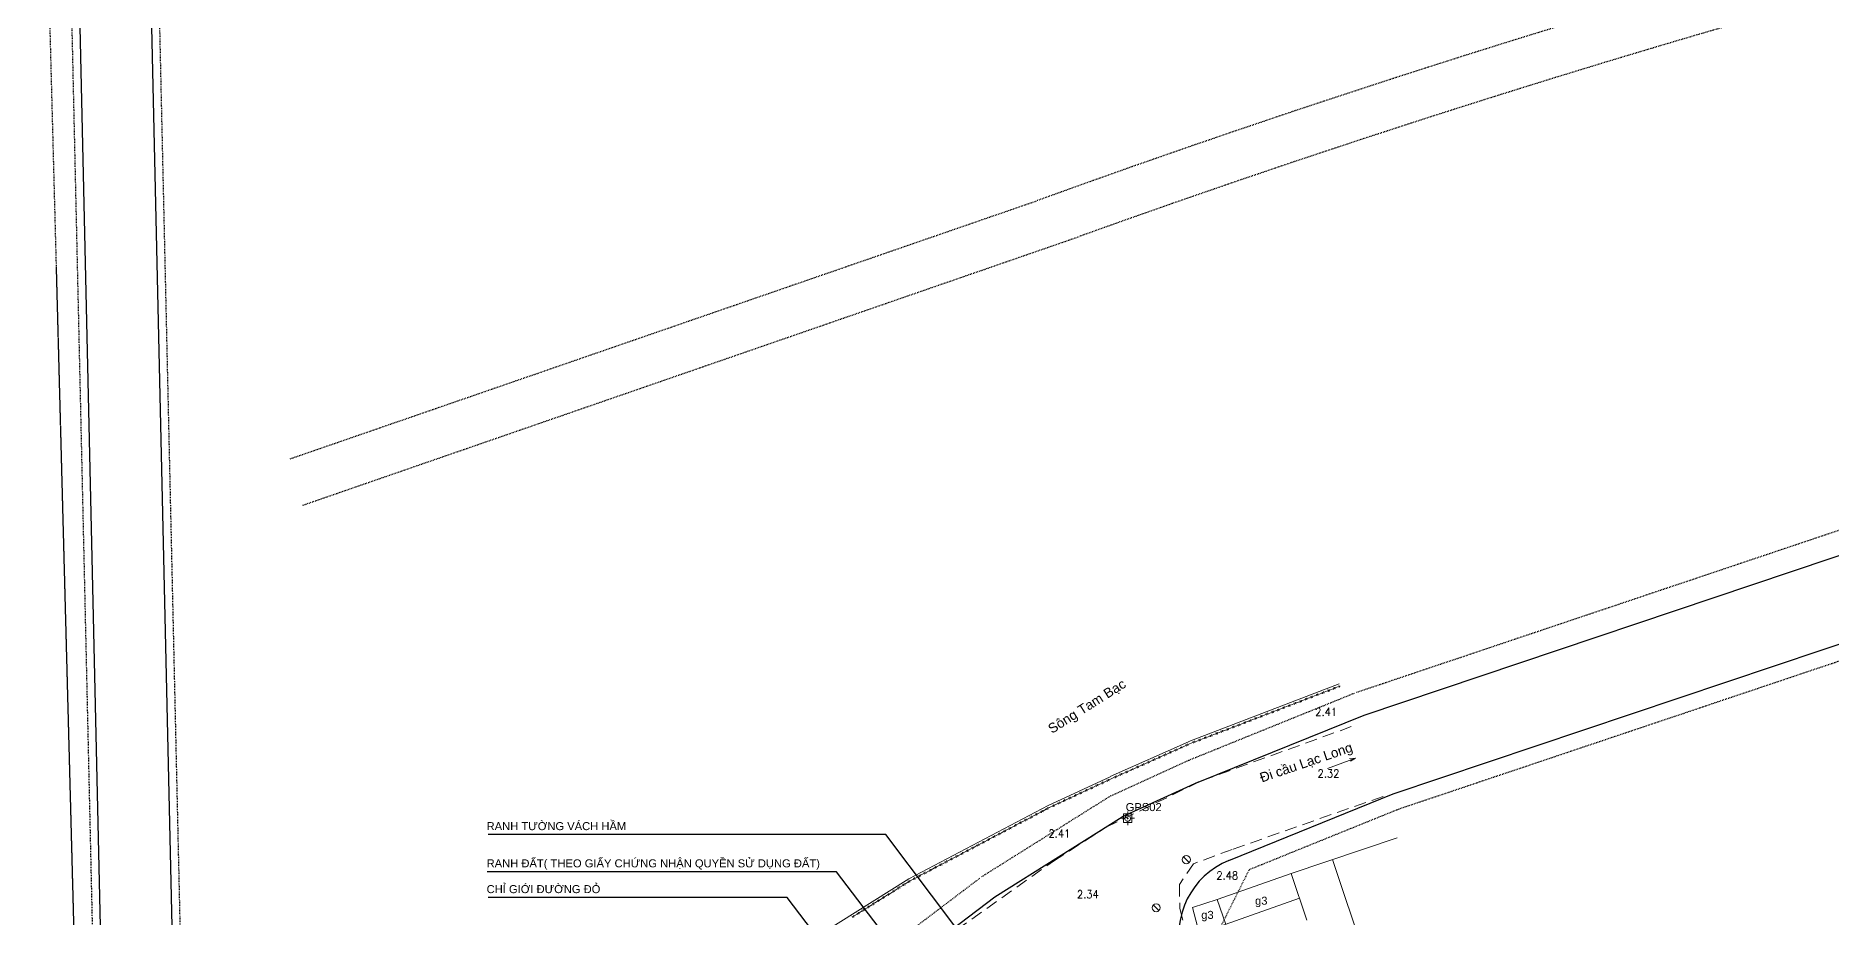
# Model space of a CAD drawing. Header units: millimetres. Extents: x 583747 to 596416, y 2304962 to 2309584.
# Drawn here: x 595543 to 595767.3, y 2307350.4 to 2307460.5 of the extents above; entities that cross this region are included whole.
import ezdxf
from ezdxf.enums import TextEntityAlignment as Align
from ezdxf.xclip import XClip

# ---------------------------------------------------------------- set-up
doc = ezdxf.new("R2010")
doc.units = ezdxf.units.MM
doc.linetypes.add('DASHDOT', pattern=[1, 0.5, -0.25, 0, -0.25])
doc.linetypes.add('{Long Duong}', pattern=[2.3, 1.5, -0.8])
doc.layers.add('A-PLOT LINE', color=6, linetype='DASHDOT')
doc.layers.add('AFP-KERB-LINE', color=2, linetype='Continuous')
for name, color, linetype, lineweight in [('Code Cao do', 7, 'Continuous', 0), ('Duong RG Thua', 7, 'Continuous', 0), ('Ghi chu nha', 7, 'Continuous', 0), ('Ghi chu SH diem do cao', 7, 'Continuous', 0), ('KT-Chu viet', 255, 'Continuous', 20), ('KT-DV2', 7, 'Continuous', 15), ('KT-NEN', 250, 'Continuous', 0), ('Level 63', 7, 'Continuous', 0), ('Long Duong_ Phan Cach chat lieu rair mat', 7, 'Continuous', 0)]:
    doc.layers.add(name, color=color, linetype=linetype, lineweight=lineweight)
doc.styles.add('font unicode ccu', font='arial.ttf')
doc.styles.get("Standard").update_dxf_attribs({"font": 'arial.ttf'})
doc.styles.add('Style-.VnArial', font='')
doc.styles.add('Style-STANDARD', font='STANDARD.shx')
doc.styles.get('Style-.VnArial').set_extended_font_data('.VnArial')
doc.dimstyles.new('ISO-25', dxfattribs={"dimtxt": 2.5, "dimasz": 2.5, "dimexe": 1.25, "dimexo": 0.625, "dimtad": 1, "dimtxsty": 'Standard', "dimcen": 2.5, "dimadec": 0, "dimazin": 0, "dimtfac": 1, "dimtmove": 0, "dimatfit": 3, "dimfxl": 0, "dimarcsym": 0})

# ---------------------------------------------------------------- blocks, each defined once
blk = doc.blocks.new('KV1_2')
at = {"layer": 'Ghi chu SH diem do cao', "color": 1, "linetype": 'Continuous', "lineweight": 0}
for p, q in [((-7.1, 0), (-11.8, 0)), ((0, 12.3), (0, 7.1)), ((11.8, 0), (7.1, 0)), ((0, -7.1), (0, -12.2))]:
    blk.add_line(p, q, dxfattribs=at)
for start, end in [(0, 180), (180, 0)]:
    blk.add_arc((0, 0), 7.07, start, end, dxfattribs=at)
blk.add_point((0, 0), dxfattribs=at)
blk = doc.blocks.new('MT_TN')
at = {"layer": 'Duong RG Thua', "color": 7, "lineweight": 0}
for q in [(-3.51, -1.29), (-0.72, -0.08), (-0.6, -0.41)]:
    blk.add_line((0, 0), q, dxfattribs=at)
blk = doc.blocks.new('*U30')
at = {"layer": 'Level 63', "linetype": 'Continuous', "lineweight": 0}
for points in [[(-5, 18), (-7, 24, 1), (6, -24), (5, -18, -1)], [(-6, 0, 1), (6, 0, 1)]]:
    blk.add_hatch(color=7, dxfattribs=at).paths.add_polyline_path(points)
at = {"layer": 'Level 63', "color": 7, "linetype": 'Continuous', "lineweight": 13}
for p, q in [((-167, 0), (-106, 0)), ((-106, 106), (-106, -106)), ((106, 106), (-106, 106)), ((1, 166), (1, 106)), ((106, -106), (106, 106)), ((106, 0), (167, 0)), ((-106, -106), (106, -106)), ((0, -106), (0, -166))]:
    blk.add_line(p, q, dxfattribs=at)
blk = doc.blocks.new('*U31')
at = {"layer": 'Level 63', "linetype": 'Continuous', "lineweight": 0, "extrusion": (0, 0, -1)}
blk.add_hatch(color=7, dxfattribs=at).paths.add_polyline_path([(5, 18), (7, 24, 1), (-6, -24), (-5, -18, -1)])
at = {"layer": 'Level 63', "color": 7, "linetype": 'Continuous', "lineweight": 13}
blk.add_blockref('*U30', (0, 0), dxfattribs=at)
blk = doc.blocks.new('wwww1')
at = {"layer": 'Duong RG Thua', "color": 3, "lineweight": 0}
for p, q in [((595686.9, 2307372.33), (595705.7, 2307379.55)), ((595677.09, 2307367.96), (595686.89, 2307372.32)), ((595669.34, 2307364.35), (595677.09, 2307367.95)), ((595651.93, 2307355.2), (595669.32, 2307364.35)), ((595634.11, 2307344.03), (595651.91, 2307355.18))]:
    blk.add_line(p, q, dxfattribs=at)
at = {"layer": 'Duong RG Thua', "color": 7, "linetype": 'Continuous', "lineweight": 0}
for p, q in [((595703.04, 2307378.33), (595702.91, 2307378.03)), ((595703.11, 2307378.23), (595703.53, 2307378.39)), ((595703.53, 2307378.51), (595703.82, 2307378.38)), ((595703.74, 2307378.59), (595703.61, 2307378.3)), ((595703.81, 2307378.5), (595704.23, 2307378.66)), ((595704.23, 2307378.78), (595704.52, 2307378.65)), ((595704.44, 2307378.86), (595704.31, 2307378.57)), ((595704.51, 2307378.77), (595704.93, 2307378.93)), ((595704.93, 2307379.05), (595705.22, 2307378.92)), ((595705.14, 2307379.13), (595705.01, 2307378.84)), ((595705.21, 2307379.04), (595705.63, 2307379.2)), ((595705.63, 2307379.32), (595705.82, 2307379.24)), ((595705.79, 2307379.3), (595705.71, 2307379.11)), ((595697.23, 2307376.09), (595697.52, 2307375.96)), ((595697.44, 2307376.17), (595697.31, 2307375.88)), ((595697.51, 2307376.08), (595697.93, 2307376.24)), ((595697.93, 2307376.36), (595698.22, 2307376.23)), ((595698.14, 2307376.44), (595698.01, 2307376.15)), ((595698.21, 2307376.35), (595698.63, 2307376.51)), ((595698.63, 2307376.63), (595698.92, 2307376.5)), ((595698.84, 2307376.71), (595698.71, 2307376.42)), ((595698.91, 2307376.62), (595699.33, 2307376.78)), ((595699.33, 2307376.9), (595699.62, 2307376.77)), ((595699.54, 2307376.98), (595699.41, 2307376.69)), ((595699.61, 2307376.89), (595700.03, 2307377.05)), ((595700.03, 2307377.17), (595700.32, 2307377.04)), ((595700.24, 2307377.25), (595700.11, 2307376.96)), ((595700.31, 2307377.16), (595700.73, 2307377.32)), ((595700.73, 2307377.44), (595701.02, 2307377.31)), ((595700.94, 2307377.52), (595700.81, 2307377.23)), ((595701.01, 2307377.43), (595701.43, 2307377.59)), ((595701.43, 2307377.71), (595701.72, 2307377.58)), ((595701.64, 2307377.79), (595701.51, 2307377.5)), ((595701.71, 2307377.7), (595702.13, 2307377.86)), ((595702.13, 2307377.98), (595702.42, 2307377.85)), ((595702.34, 2307378.06), (595702.21, 2307377.77)), ((595702.41, 2307377.96), (595702.83, 2307378.13)), ((595702.83, 2307378.25), (595703.12, 2307378.12)), ((595691.21, 2307373.66), (595691.63, 2307373.82)), ((595691.63, 2307373.94), (595691.92, 2307373.81)), ((595691.84, 2307374.02), (595691.71, 2307373.73)), ((595691.91, 2307373.93), (595692.33, 2307374.09)), ((595692.33, 2307374.21), (595692.62, 2307374.08)), ((595692.54, 2307374.29), (595692.41, 2307374)), ((595692.61, 2307374.2), (595693.03, 2307374.36)), ((595693.03, 2307374.48), (595693.32, 2307374.35)), ((595693.24, 2307374.56), (595693.11, 2307374.27)), ((595693.31, 2307374.47), (595693.73, 2307374.63)), ((595693.73, 2307374.75), (595694.02, 2307374.62)), ((595693.94, 2307374.83), (595693.81, 2307374.54)), ((595694.01, 2307374.74), (595694.43, 2307374.9)), ((595694.43, 2307375.02), (595694.72, 2307374.89)), ((595694.64, 2307375.1), (595694.51, 2307374.81)), ((595694.71, 2307375.01), (595695.13, 2307375.17)), ((595695.13, 2307375.29), (595695.42, 2307375.16)), ((595695.34, 2307375.37), (595695.21, 2307375.08)), ((595695.41, 2307375.28), (595695.83, 2307375.44)), ((595695.83, 2307375.56), (595696.12, 2307375.43)), ((595696.04, 2307375.64), (595695.91, 2307375.35)), ((595696.11, 2307375.54), (595696.53, 2307375.71)), ((595696.53, 2307375.83), (595696.82, 2307375.7)), ((595696.74, 2307375.91), (595696.61, 2307375.62)), ((595696.81, 2307375.81), (595697.23, 2307375.97)), ((595685.84, 2307371.65), (595686.13, 2307371.54)), ((595686.04, 2307371.74), (595685.93, 2307371.45)), ((595686.12, 2307371.65), (595686.53, 2307371.84)), ((595686.52, 2307371.96), (595686.82, 2307371.84)), ((595686.73, 2307372.05), (595686.61, 2307371.75)), ((595686.81, 2307371.96), (595687.01, 2307372.05)), ((595687.01, 2307372.05), (595687.43, 2307372.21)), ((595687.42, 2307372.33), (595687.72, 2307372.2)), ((595687.64, 2307372.41), (595687.51, 2307372.12)), ((595687.71, 2307372.32), (595688.13, 2307372.48)), ((595688.13, 2307372.6), (595688.42, 2307372.47)), ((595688.34, 2307372.68), (595688.21, 2307372.39)), ((595688.41, 2307372.59), (595688.83, 2307372.75)), ((595688.83, 2307372.87), (595689.12, 2307372.74)), ((595689.04, 2307372.95), (595688.91, 2307372.66)), ((595689.11, 2307372.86), (595689.53, 2307373.02)), ((595689.53, 2307373.14), (595689.82, 2307373.01)), ((595689.74, 2307373.22), (595689.61, 2307372.93)), ((595689.81, 2307373.13), (595690.23, 2307373.29)), ((595690.23, 2307373.41), (595690.52, 2307373.28)), ((595690.44, 2307373.49), (595690.31, 2307373.2)), ((595690.51, 2307373.39), (595690.93, 2307373.56)), ((595690.93, 2307373.68), (595691.22, 2307373.55)), ((595691.14, 2307373.76), (595691.01, 2307373.46)), ((595680.64, 2307369.21), (595681.05, 2307369.39)), ((595681.04, 2307369.51), (595681.34, 2307369.4)), ((595681.25, 2307369.6), (595681.13, 2307369.31)), ((595681.33, 2307369.52), (595681.74, 2307369.7)), ((595681.73, 2307369.82), (595682.02, 2307369.7)), ((595681.93, 2307369.91), (595681.82, 2307369.61)), ((595682.01, 2307369.82), (595682.42, 2307370)), ((595682.41, 2307370.12), (595682.71, 2307370.01)), ((595682.62, 2307370.22), (595682.5, 2307369.92)), ((595682.7, 2307370.13), (595683.11, 2307370.31)), ((595683.1, 2307370.43), (595683.39, 2307370.31)), ((595683.3, 2307370.52), (595683.19, 2307370.22)), ((595683.38, 2307370.43), (595683.79, 2307370.62)), ((595683.78, 2307370.73), (595684.08, 2307370.62)), ((595683.99, 2307370.83), (595683.87, 2307370.53)), ((595684.07, 2307370.74), (595684.48, 2307370.92)), ((595684.47, 2307371.04), (595684.76, 2307370.93)), ((595684.67, 2307371.13), (595684.56, 2307370.83)), ((595684.75, 2307371.04), (595685.16, 2307371.23)), ((595685.15, 2307371.35), (595685.45, 2307371.23)), ((595685.36, 2307371.44), (595685.24, 2307371.14)), ((595685.44, 2307371.35), (595685.85, 2307371.53)), ((595675.58, 2307366.92), (595675.99, 2307367.11)), ((595675.98, 2307367.23), (595676.28, 2307367.12)), ((595676.18, 2307367.33), (595676.07, 2307367.03)), ((595676.26, 2307367.24), (595676.67, 2307367.43)), ((595676.66, 2307367.55), (595676.96, 2307367.44)), ((595676.86, 2307367.64), (595676.75, 2307367.34)), ((595676.94, 2307367.56), (595677.22, 2307367.68)), ((595677.22, 2307367.68), (595677.63, 2307367.87)), ((595677.62, 2307367.99), (595677.91, 2307367.87)), ((595677.82, 2307368.08), (595677.71, 2307367.78)), ((595677.9, 2307367.99), (595678.31, 2307368.17)), ((595678.3, 2307368.29), (595678.6, 2307368.18)), ((595678.51, 2307368.38), (595678.39, 2307368.09)), ((595678.59, 2307368.29), (595679, 2307368.48)), ((595678.99, 2307368.6), (595679.28, 2307368.48)), ((595679.19, 2307368.69), (595679.08, 2307368.39)), ((595679.27, 2307368.6), (595679.68, 2307368.78)), ((595679.67, 2307368.9), (595679.97, 2307368.79)), ((595679.88, 2307368.99), (595679.76, 2307368.7)), ((595679.96, 2307368.9), (595680.37, 2307369.09)), ((595680.36, 2307369.21), (595680.65, 2307369.09)), ((595680.56, 2307369.3), (595680.45, 2307369)), ((595670.82, 2307364.71), (595671.23, 2307364.9)), ((595671.22, 2307365.02), (595671.52, 2307364.91)), ((595671.42, 2307365.12), (595671.31, 2307364.82)), ((595671.5, 2307365.03), (595671.91, 2307365.22)), ((595671.9, 2307365.34), (595672.2, 2307365.23)), ((595672.1, 2307365.43), (595671.99, 2307365.13)), ((595672.18, 2307365.34), (595672.59, 2307365.53)), ((595672.58, 2307365.65), (595672.88, 2307365.54)), ((595672.78, 2307365.75), (595672.67, 2307365.45)), ((595672.86, 2307365.66), (595673.27, 2307365.85)), ((595673.26, 2307365.97), (595673.56, 2307365.86)), ((595673.46, 2307366.06), (595673.35, 2307365.76)), ((595673.54, 2307365.98), (595673.95, 2307366.17)), ((595673.94, 2307366.28), (595674.24, 2307366.18)), ((595674.14, 2307366.38), (595674.03, 2307366.08)), ((595674.22, 2307366.29), (595674.63, 2307366.48)), ((595674.62, 2307366.6), (595674.92, 2307366.49)), ((595674.82, 2307366.7), (595674.71, 2307366.4)), ((595674.9, 2307366.61), (595675.31, 2307366.8)), ((595675.3, 2307366.92), (595675.6, 2307366.81)), ((595675.5, 2307367.01), (595675.39, 2307366.71)), ((595666.59, 2307362.7), (595666.5, 2307362.39)), ((595666.68, 2307362.61), (595667.07, 2307362.82)), ((595667.06, 2307362.94), (595667.36, 2307362.85)), ((595667.26, 2307363.05), (595667.16, 2307362.74)), ((595667.34, 2307362.96), (595667.74, 2307363.17)), ((595667.72, 2307363.29), (595668.02, 2307363.2)), ((595667.92, 2307363.4), (595667.82, 2307363.09)), ((595668, 2307363.31), (595668.4, 2307363.52)), ((595668.38, 2307363.64), (595668.69, 2307363.55)), ((595668.58, 2307363.75), (595668.49, 2307363.44)), ((595668.67, 2307363.66), (595669.07, 2307363.87)), ((595669.05, 2307363.99), (595669.35, 2307363.9)), ((595669.25, 2307364.09), (595669.15, 2307363.79)), ((595669.33, 2307364.01), (595669.46, 2307364.08)), ((595669.46, 2307364.08), (595669.87, 2307364.27)), ((595669.86, 2307364.39), (595670.16, 2307364.28)), ((595670.06, 2307364.48), (595669.95, 2307364.18)), ((595670.14, 2307364.4), (595670.55, 2307364.59)), ((595670.54, 2307364.7), (595670.84, 2307364.6)), ((595670.74, 2307364.8), (595670.63, 2307364.5)), ((595662.03, 2307360.17), (595662.43, 2307360.38)), ((595662.41, 2307360.5), (595662.71, 2307360.4)), ((595662.61, 2307360.6), (595662.52, 2307360.3)), ((595662.69, 2307360.52), (595663.09, 2307360.73)), ((595663.07, 2307360.85), (595663.38, 2307360.75)), ((595663.27, 2307360.95), (595663.18, 2307360.65)), ((595663.36, 2307360.87), (595663.76, 2307361.08)), ((595663.74, 2307361.2), (595664.04, 2307361.1)), ((595663.94, 2307361.3), (595663.84, 2307361)), ((595664.02, 2307361.22), (595664.42, 2307361.43)), ((595664.4, 2307361.55), (595664.71, 2307361.45)), ((595664.6, 2307361.65), (595664.51, 2307361.35)), ((595664.68, 2307361.57), (595665.08, 2307361.78)), ((595665.07, 2307361.89), (595665.37, 2307361.8)), ((595665.26, 2307362), (595665.17, 2307361.7)), ((595665.35, 2307361.92), (595665.75, 2307362.13)), ((595665.73, 2307362.24), (595666.03, 2307362.15)), ((595665.93, 2307362.35), (595665.83, 2307362.04)), ((595666.01, 2307362.26), (595666.41, 2307362.47)), ((595666.39, 2307362.59), (595666.7, 2307362.5)), ((595657.96, 2307358.16), (595657.87, 2307357.85)), ((595658.05, 2307358.07), (595658.45, 2307358.28)), ((595658.43, 2307358.4), (595658.73, 2307358.31)), ((595658.63, 2307358.51), (595658.53, 2307358.2)), ((595658.71, 2307358.42), (595659.11, 2307358.63)), ((595659.09, 2307358.75), (595659.4, 2307358.66)), ((595659.29, 2307358.86), (595659.2, 2307358.55)), ((595659.38, 2307358.77), (595659.77, 2307358.98)), ((595659.76, 2307359.1), (595660.06, 2307359.01)), ((595659.96, 2307359.2), (595659.86, 2307358.9)), ((595660.04, 2307359.12), (595660.44, 2307359.33)), ((595660.42, 2307359.45), (595660.72, 2307359.35)), ((595660.62, 2307359.55), (595660.52, 2307359.25)), ((595660.7, 2307359.47), (595661.1, 2307359.68)), ((595661.08, 2307359.8), (595661.39, 2307359.7)), ((595661.28, 2307359.9), (595661.19, 2307359.6)), ((595661.37, 2307359.82), (595661.76, 2307360.03)), ((595661.75, 2307360.15), (595662.05, 2307360.05)), ((595661.95, 2307360.25), (595661.85, 2307359.95)), ((595653.78, 2307355.96), (595654.09, 2307355.86)), ((595653.98, 2307356.06), (595653.89, 2307355.76)), ((595654.07, 2307355.98), (595654.46, 2307356.19)), ((595654.45, 2307356.31), (595654.75, 2307356.21)), ((595654.65, 2307356.41), (595654.55, 2307356.11)), ((595654.73, 2307356.33), (595655.13, 2307356.54)), ((595655.11, 2307356.66), (595655.41, 2307356.56)), ((595655.31, 2307356.76), (595655.21, 2307356.46)), ((595655.39, 2307356.68), (595655.79, 2307356.89)), ((595655.77, 2307357), (595656.08, 2307356.91)), ((595655.97, 2307357.11), (595655.88, 2307356.81)), ((595656.06, 2307357.03), (595656.45, 2307357.24)), ((595656.44, 2307357.35), (595656.74, 2307357.26)), ((595656.64, 2307357.46), (595656.54, 2307357.15)), ((595656.72, 2307357.38), (595657.12, 2307357.58)), ((595657.1, 2307357.7), (595657.4, 2307357.61)), ((595657.3, 2307357.81), (595657.21, 2307357.5)), ((595657.38, 2307357.72), (595657.78, 2307357.93)), ((595657.76, 2307358.05), (595658.07, 2307357.96)), ((595649.88, 2307353.69), (595650.19, 2307353.62)), ((595650.07, 2307353.81), (595650, 2307353.5)), ((595650.16, 2307353.73), (595650.54, 2307353.97)), ((595650.52, 2307354.09), (595650.83, 2307354.02)), ((595650.71, 2307354.21), (595650.64, 2307353.9)), ((595650.8, 2307354.13), (595651.18, 2307354.37)), ((595651.15, 2307354.49), (595651.46, 2307354.41)), ((595651.34, 2307354.61), (595651.27, 2307354.3)), ((595651.43, 2307354.53), (595651.81, 2307354.77)), ((595651.79, 2307354.88), (595652.1, 2307354.81)), ((595651.98, 2307355), (595651.91, 2307354.69)), ((595652.07, 2307354.93), (595652.47, 2307355.14)), ((595652.07, 2307354.93), (595652.07, 2307354.93)), ((595652.46, 2307355.26), (595652.76, 2307355.16)), ((595652.65, 2307355.36), (595652.56, 2307355.06)), ((595652.74, 2307355.28), (595653.14, 2307355.49)), ((595653.12, 2307355.61), (595653.42, 2307355.51)), ((595653.32, 2307355.71), (595653.22, 2307355.41)), ((595653.4, 2307355.63), (595653.8, 2307355.84)), ((595646.26, 2307351.42), (595646.19, 2307351.11)), ((595646.35, 2307351.34), (595646.73, 2307351.58)), ((595646.7, 2307351.7), (595647.01, 2307351.63)), ((595646.9, 2307351.82), (595646.82, 2307351.51)), ((595646.98, 2307351.74), (595647.37, 2307351.98)), ((595647.34, 2307352.1), (595647.65, 2307352.03)), ((595647.53, 2307352.22), (595647.46, 2307351.91)), ((595647.62, 2307352.14), (595648, 2307352.38)), ((595647.98, 2307352.5), (595648.29, 2307352.42)), ((595648.17, 2307352.61), (595648.09, 2307352.3)), ((595648.26, 2307352.54), (595648.64, 2307352.78)), ((595648.61, 2307352.89), (595648.92, 2307352.82)), ((595648.8, 2307353.01), (595648.73, 2307352.7)), ((595648.89, 2307352.94), (595649.27, 2307353.17)), ((595649.25, 2307353.29), (595649.56, 2307353.22)), ((595649.44, 2307353.41), (595649.37, 2307353.1)), ((595649.53, 2307353.33), (595649.91, 2307353.57)), ((595644.8, 2307350.5), (595645.11, 2307350.43)), ((595644.99, 2307350.62), (595644.92, 2307350.31)), ((595645.08, 2307350.55), (595645.46, 2307350.79)), ((595645.43, 2307350.9), (595645.74, 2307350.83)), ((595645.62, 2307351.02), (595645.55, 2307350.71)), ((595645.71, 2307350.94), (595646.09, 2307351.18)), ((595646.07, 2307351.3), (595646.38, 2307351.23))]:
    blk.add_line(p, q, dxfattribs=at)
at = {"layer": 'Duong RG Thua', "color": 7, "lineweight": 0}
for p, q in [((595712.95, 2307360.3), (595699.69, 2307355.85)), ((595686.25, 2307357.93), (595686.95, 2307357.22)), ((595704.88, 2307357.59), (595709.05, 2307345.17)), ((595699.69, 2307355.85), (595690.47, 2307352.59)), ((595699.69, 2307355.85), (595701.65, 2307350.02)), ((595682.47, 2307351.93), (595683.18, 2307351.22)), ((595700.73, 2307352.75), (595686.74, 2307347.8)), ((595690.47, 2307352.59), (595687.38, 2307351.59)), ((595687.38, 2307351.59), (595688.22, 2307348.45)), ((595690.47, 2307352.59), (595691.52, 2307349.49))]:
    blk.add_line(p, q, dxfattribs=at)
for centre in [(595686.6, 2307357.58), (595682.83, 2307351.58)]:
    blk.add_circle(centre, 0.5, dxfattribs=at)
at = {"layer": 'Long Duong_ Phan Cach chat lieu rair mat', "color": 4, "linetype": '{Long Duong}', "lineweight": 0}
for p, q in [((595688.5, 2307367.44), (595707.53, 2307374.32)), ((595676.6, 2307361.64), (595688.5, 2307367.44)), ((595711.21, 2307365.49), (595692.31, 2307358.85)), ((595670.02, 2307357.4), (595676.6, 2307361.64)), ((595692.31, 2307358.85), (595687.51, 2307357.08)), ((595656.02, 2307347.5), (595670.02, 2307357.4)), ((595687.51, 2307357.08), (595685.73, 2307354.49)), ((595685.73, 2307354.49), (595685.8, 2307351.48)), ((595685.8, 2307351.48), (595687.37, 2307344.97))]:
    blk.add_line(p, q, dxfattribs=at)
at = {"layer": 'Duong RG Thua', "color": 7, "lineweight": 0, "rotation": 359.9973000000001}
blk.add_blockref('MT_TN', (595707.73, 2307370.28), dxfattribs=at)
at = {"layer": 'Ghi chu SH diem do cao', "color": 1, "linetype": 'Continuous', "lineweight": 0, "xscale": 0.05, "yscale": 0.05, "zscale": 0.05, "rotation": 359.9972999999998}
blk.add_blockref('KV1_2', (595679.27, 2307362.75), dxfattribs=at)
at = {"layer": 'Level 63', "color": 7, "linetype": 'Continuous', "lineweight": 13, "ltscale": 0.01, "xscale": 0.0050890997707656, "yscale": 0.0050890997707656, "zscale": 0.0050890997707656}
blk.add_blockref('*U31', (595679.27, 2307362.75), dxfattribs=at)
at = {"layer": 'Code Cao do', "color": 6, "linetype": 'Continuous', "lineweight": 0, "style": 'Style-STANDARD'}
for s, p in [('2.41', (595702.71, 2307376.04)), ('2.32', (595703, 2307368.34)), ('2.41', (595669.37, 2307360.83)), ('2.48', (595690.35, 2307355.59)), ('2.34', (595672.93, 2307353.25))]:
    blk.add_text(s, height=1, rotation=359.9973, dxfattribs=at).set_placement(p, align=Align.MIDDLE_LEFT)
at = {"layer": 'Ghi chu nha', "color": 7, "linetype": 'Continuous', "lineweight": 0, "style": 'Style-.VnArial'}
for s, height, rotation, p in [('S«ng Tam B¹c', 1.2, 32.3299, (595674.17, 2307376.76)), ('GPS02', 1, 359.9973, (595681.27, 2307364.15)), ('g3', 1, 359.9973, (595695.96, 2307352.45)), ('g3', 1, 359.9973, (595689.24, 2307350.68))]:
    blk.add_text(s, height=height, rotation=rotation, dxfattribs=at).set_placement(p, align=Align.MIDDLE_CENTER)
at = {"layer": 'Ghi chu nha', "color": 7, "linetype": 'Continuous', "lineweight": 0, "insert": (595701.63, 2307369.57), "char_height": 1.2, "attachment_point": 5, "rotation": 18.8459, "line_spacing_factor": 0.6, "style": 'Style-.VnArial'}
blk.add_mtext('§i cÇu L¹c Long', dxfattribs=at)
blk = doc.blocks.new('PLOT')
at = {"layer": 'A-PLOT LINE', "color": 251}
for p, q in [((3335796, 1442630), (3432329, 1197796)), ((3439513, 1215156), (3351591, 1440658)), ((3341317, 1436726), (3433167, 1201153)), ((3541677, 1359477), (3602211, 1407753)), ((3551638, 1347595), (3611787, 1395564)), ((3524916, 1344368), (3541539, 1359359)), ((3370824, 1353790), (3432329, 1197796)), ((3536675, 1334101), (3551638, 1347595)), ((3517261, 1336835), (3524916, 1344368)), ((3517261, 1336835), (3505514, 1321753)), ((3535291, 1322168), (3536675, 1334101)), ((3496449, 1307708), (3505442, 1321641))]:
    blk.add_line(p, q, dxfattribs=at)
for points in [[(3406473, 1341313), (3483144, 1403532)], [(3409967, 1336426), (3489632, 1401131)]]:
    blk.add_lwpolyline(points, dxfattribs=at)
for radius, start, end in [(1377564, 113.03385, 129.911384), (1371564, 113.002432, 129.767856)]:
    blk.add_arc((4366992, 346889), radius, start, end, dxfattribs=at)
blk = doc.blocks.new('DV')
at = {"layer": 'AFP-KERB-LINE'}
for p, q in [((480975, 567600), (491543, 102123)), ((480975, 567600), (491543, 102123)), ((480975, 567600), (491543, 102126)), ((499706, 139092), (493574, 409176)), ((646890, 242918), (720284, 267579)), ((646890, 242918), (720284, 267579)), ((650536, 233066), (723539, 257595)), ((650536, 233066), (723539, 257595)), ((626142, 234516), (646890, 242918)), ((626142, 234516), (646890, 242918)), ((626142, 234516), (616672, 230189)), ((629978, 224741), (650536, 233066)), ((629978, 224741), (650536, 233066)), ((600756, 220210), (616672, 230189)), ((600756, 220210), (616672, 230189)), ((587540, 210193), (600756, 220210)), ((587540, 210193), (600756, 220210))]:
    blk.add_line(p, q, dxfattribs=at)
blk.add_arc((633731, 215472), 10000, 112.04489, 194.72185, dxfattribs=at)
blk.add_arc((633731, 215472), 10000, 112.04489, 194.72185, dxfattribs=at)
ref = blk.add_blockref('PLOT', (-3147123, 179596, 0), dxfattribs=dict(rotation=340.0000000045929))
XClip(ref).set_block_clipping_path([(3437700.5976729654, 868981.9081885163), (3912891.8375199828, 1041937.3750337446), (3715693.8178756535, 1583734.481302836), (3240502.5780286361, 1410779.0144576086)])

msp = doc.modelspace()

# ---------------------------------------------------------------- block references
at = {"layer": 'KT-DV2', "xscale": 0.001, "yscale": 0.001, "zscale": 0.001}
msp.add_blockref('DV', (595062.1, 2307132.69), dxfattribs=at)

# ---------------------------------------------------------------- next in the draw order: block references
at = {"layer": 'KT-NEN', "lineweight": 0}
msp.add_blockref('wwww1', (0.17, -0.04, 0), dxfattribs=at)

# ---------------------------------------------------------------- next in the draw order: texts
at = {"style": 'font unicode ccu'}
for s, p in [('RANH TƯỜNG VÁCH HẦM', (595599.33, 2307361.23)), ('RANH ĐẤT( THEO GIẤY CHỨNG NHẬN QUYỀN SỬ DỤNG ĐẤT)', (595599.33, 2307356.58)), ('CHỈ GIỚI ĐƯỜNG ĐỎ', (595599.33, 2307353.36, 0))]:
    msp.add_text(s, height=1, dxfattribs=at).set_placement(p)

# ---------------------------------------------------------------- next in the draw order: leaders
at = {"layer": 'KT-Chu viet'}
for points in [[(595667.75, 2307336.1, 0), (595649.22, 2307360.69, 0), (595599.52, 2307360.69, 0)], [(595659.38, 2307334.59, 0), (595643.07, 2307356.04, 0), (595599.42, 2307356.04, 0)], [(595653.91, 2307330.44), (595636.9, 2307352.82), (595599.54, 2307352.82)]]:
    msp.add_leader(points, dimstyle='ISO-25', override={"dimasz": 2, "dimtad": 0, "dimzin": 0, "dimfxl": 4, "dimtfill": 1, "dimarcsym": 2}, dxfattribs=at)

doc.saveas('drawing.dxf')
